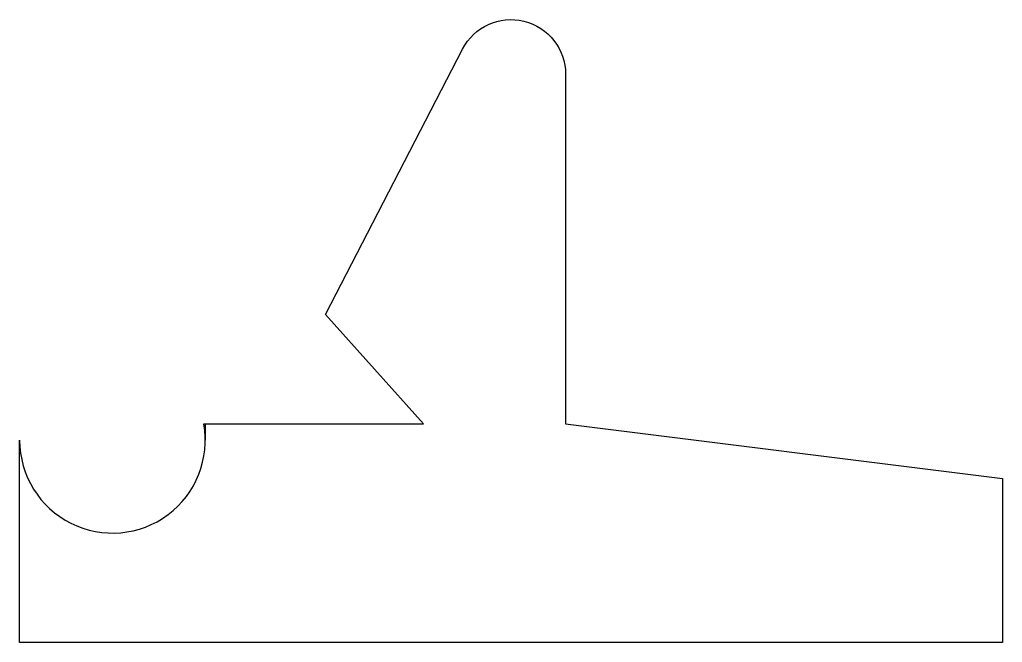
# Model space of a CAD drawing. Extents: x 256.03 to 265.03, y 249.16 to 254.86.
import ezdxf

# ---------------------------------------------------------------- set-up
doc = ezdxf.new("R2010")
doc.units = 0
doc.layers.add('ANA', color=220, linetype='CONTINUOUS')

msp = doc.modelspace()

# ---------------------------------------------------------------- linework, layer by layer
at = {"layer": 'ANA'}
msp.add_line((257.7297, 251.1573), (257.7297, 251.0073), dxfattribs=at)
msp.add_lwpolyline([(265.0297, 250.6573), (265.0297, 249.1573), (256.0297, 249.1573), (256.0297, 251.0073, 1.09288), (257.7164, 251.1573), (259.7297, 251.1573), (258.8297, 252.1573), (260.0855, 254.5869, -0.785976), (261.0297, 254.3573), (261.0297, 251.1573)], format="xyb", close=True, dxfattribs=at)

doc.saveas('drawing.dxf')
